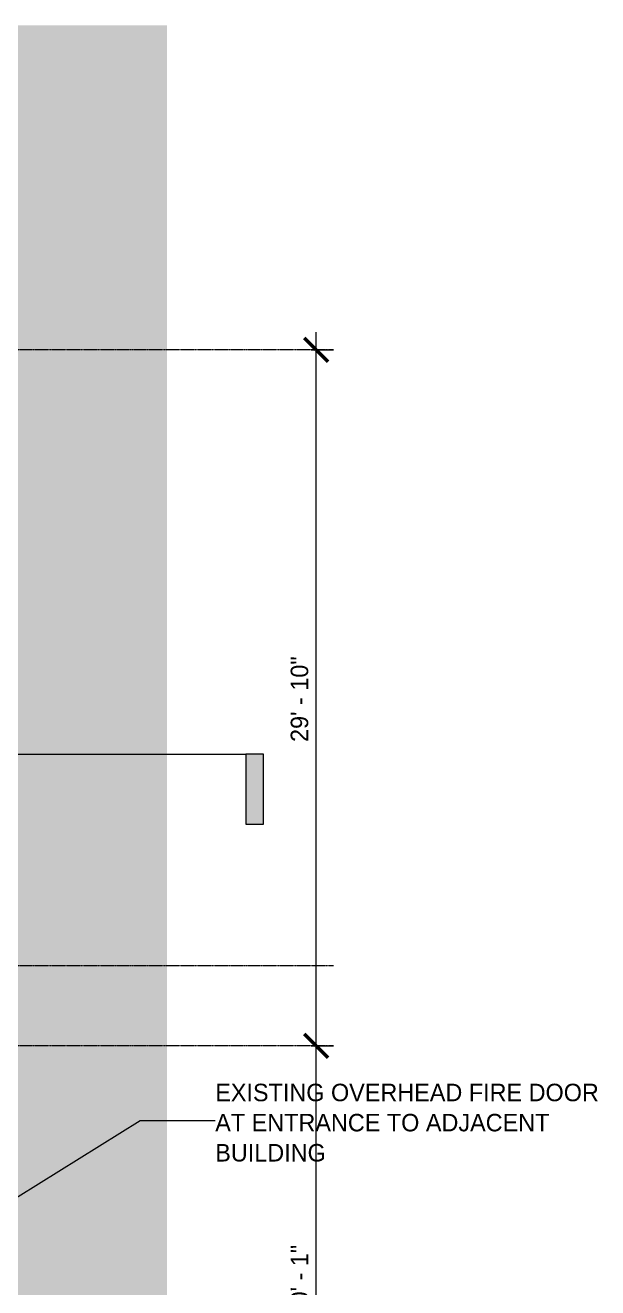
# Model space of a CAD drawing. Header units: inches. Extents: x -4133 to -1227, y 10223 to 12054.
# Drawn here: x -1521 to -1227, y 11278 to 11927 of the extents above; entities that cross this region are included whole.
import ezdxf

# ---------------------------------------------------------------- set-up
doc = ezdxf.new("R2010")
doc.units = ezdxf.units.IN
doc.header["$MEASUREMENT"] = 0
doc.linetypes.add('Grid Line 1_2_', pattern=[0.875, 0.5, -0.125, 0.125, -0.125])
for name, color, linetype, lineweight in [('A-ANNO-DIMS', 211, 'Continuous', 9), ('A-ANNO-DIMS-96', 211, 'Continuous', 9), ('A-ANNO-NOTE', 131, 'Continuous', 9), ('A-ROOF', 132, 'Continuous', 13), ('G-ANNO-SYMB', 111, 'Continuous', 9), ('S-GRID', 1, 'Continuous', 9)]:
    doc.layers.add(name, color=color, linetype=linetype, lineweight=lineweight)
doc.styles.add('Century Gothic_1', font='ufonts.com_century-gothic.ttf', dxfattribs={"height": 9})
doc.dimstyles.new('OD__1__Tol__', dxfattribs={"dimscale": 12, "dimtxt": 9.397514, "dimasz": 1, "dimexe": 0.75, "dimexo": 0.5, "dimgap": 0.125, "dimtad": 1, "dimdec": 0, "dimzin": 3, "dimdsep": 46, "dimlunit": 4, "dimtxsty": 'Century Gothic_1', "dimblk1": 'OBLIQUE', "dimblk2": 'OBLIQUE', "dimsah": 1, "dimcen": 0.09, "dimdle": 0.75, "dimazin": 0, "dimtfac": 1, "dimtdec": 4, "dimtix": 1, "dimtmove": 0, "dimatfit": 3, "dimfxl": 1, "dimtvp": 1, "dimtfill": 1, "dimfrac": 2, "dimtolj": 1, "dimtzin": 0, "dimarcsym": 2})

# ---------------------------------------------------------------- blocks, each defined once
blk = doc.blocks.new('Walls 1 - Walls 1-1277454-FLOOR PLAN - 1ST FLOOR PLAN')
at = {"layer": 'A-ROOF'}
blk.add_hatch(color=161, dxfattribs=at).paths.add_polyline_path([(-1448.52, 10380.08), (-1448.52, 11927.3), (-1956.88, 11927.3), (-1956.83, 11915.82), (-1585.45, 11918.85), (-1585.45, 11774.15), (-1577.83, 11774.15), (-1577.83, 10643.01), (-1938.58, 10642.37), (-1938.58, 10381.41)], flags=0)
blk = doc.blocks.new('Section - 3_32_ x 3_8_-54337-FLOOR PLAN - 1ST FLOOR PLAN')
at = {"layer": 'G-ANNO-SYMB'}
blk.add_hatch(color=256, dxfattribs=at).paths.add_polyline_path([(0, 0.375), (0, 0), (-0.09375, 0), (-0.09375, 0.375)], flags=0)
for p, q in [((0, 0.375), (-0.09375, 0.375)), ((-0.09375, 0.375), (-0.09375, 0)), ((0, 0), (0, 0.375)), ((-0.09375, 0), (0, 0))]:
    blk.add_line(p, q, dxfattribs=at)
blk = doc.blocks.new('DIMBLOCK19-FLOOR PLAN - 1ST FLOOR PLAN')
at = {"layer": 'A-ANNO-DIMS-96', "lineweight": 50}
for p, q in [((-1371.84, 11402.4), (-1377.84, 11408.4)), ((-1371.84, 11402.4), (-1365.84, 11396.4)), ((-1371.84, 11161.4), (-1377.84, 11167.4)), ((-1371.84, 11161.4), (-1365.84, 11155.4))]:
    blk.add_line(p, q, dxfattribs=at)
at = {"layer": 'A-ANNO-DIMS-96'}
for p, q in [((-1374.32, 11402.4), (-1362.84, 11402.4)), ((-1371.84, 11402.4), (-1374.32, 11402.4)), ((-1371.84, 11161.4), (-1371.84, 11402.4)), ((-1374.32, 11161.4), (-1362.84, 11161.4)), ((-1371.84, 11161.4), (-1374.32, 11161.4))]:
    blk.add_line(p, q, dxfattribs=at)
at = {"layer": 'A-ANNO-DIMS-96', "color": 0, "insert": (-1384.87, 11262.65), "char_height": 9, "width": 46.1821, "attachment_point": 1, "rotation": 90, "line_spacing_factor": 0.984502, "style": 'Century Gothic_1', "bg_fill": 3, "box_fill_scale": 1.25, "bg_fill_color": 256, "bg_fill_true_color": 13158600, "bg_fill_transparency": 0}
blk.add_mtext('20\' - 1"', dxfattribs=at)
blk = doc.blocks.new('_Oblique')
at = {"color": 0, "linetype": 'ByBlock', "lineweight": -2}
blk.add_line((-0.5, -0.5), (0.5, 0.5), dxfattribs=at)
blk = doc.blocks.new('DIMBLOCK20-FLOOR PLAN - 1ST FLOOR PLAN')
at = {"layer": 'A-ANNO-DIMS-96'}
for p, q in [((-1371.84, 11402.4), (-1371.84, 11769.4)), ((-1374.32, 11760.4), (-1362.84, 11760.4)), ((-1371.84, 11760.4), (-1374.32, 11760.4)), ((-1374.32, 11402.4), (-1362.84, 11402.4)), ((-1371.84, 11402.4), (-1374.32, 11402.4))]:
    blk.add_line(p, q, dxfattribs=at)
at = {"layer": 'A-ANNO-DIMS-96', "lineweight": 50}
for p, q in [((-1371.84, 11760.4), (-1377.84, 11766.4)), ((-1371.84, 11760.4), (-1365.84, 11754.4)), ((-1371.84, 11402.4), (-1377.84, 11408.4)), ((-1371.84, 11402.4), (-1365.84, 11396.4))]:
    blk.add_line(p, q, dxfattribs=at)
at = {"layer": 'A-ANNO-DIMS-96', "color": 0, "insert": (-1384.87, 11558.65), "char_height": 9, "width": 54.5951, "attachment_point": 1, "rotation": 90, "line_spacing_factor": 0.984502, "style": 'Century Gothic_1', "bg_fill": 3, "box_fill_scale": 1.25, "bg_fill_color": 256, "bg_fill_true_color": 13158600, "bg_fill_transparency": 0}
blk.add_mtext('29\' - 10"', dxfattribs=at)

msp = doc.modelspace()

# ---------------------------------------------------------------- linework, layer by layer
at = {"layer": 'A-ANNO-NOTE'}
for p, q in [((-1579.29, 11291.21), (-1462.3, 11363.98)), ((-1462.3, 11363.98), (-1423.67, 11363.98))]:
    msp.add_line(p, q, dxfattribs=at)
at = {"layer": 'G-ANNO-SYMB'}
msp.add_line((-4043.19, 11552.4), (-1407.87, 11552.4), dxfattribs=at)
at = {"layer": 'S-GRID', "linetype": 'Grid Line 1_2_'}
for p, q in [((-1362.8, 11760.4), (-3914.18, 11760.4)), ((-1362.8, 11402.4), (-3914.18, 11402.4))]:
    msp.add_line(p, q, dxfattribs=at)

# ---------------------------------------------------------------- block references
at = {"layer": 'A-ROOF'}
msp.add_blockref('Walls 1 - Walls 1-1277454-FLOOR PLAN - 1ST FLOOR PLAN', (0, 0), dxfattribs=at)
at = {"layer": 'G-ANNO-SYMB', "xscale": 95.99999999999994, "yscale": 95.99999999999994, "zscale": 95.99999999999994, "rotation": 180}
msp.add_blockref('Section - 3_32_ x 3_8_-54337-FLOOR PLAN - 1ST FLOOR PLAN', (-1407.87, 11552.4), dxfattribs=at)

# ---------------------------------------------------------------- next in the draw order: dimensions: what is measured, and where the dimension line sits
at = {"layer": 'A-ANNO-DIMS'}
dim = msp.add_linear_dim(base=(-1371.84, 11402.4), p1=(-1380.32, 11161.4), p2=(-1380.32, 11402.4), angle=90, dimstyle='OD__1__Tol__', override={"dimpost": '<>', "dimfxl": 241}, dxfattribs=at)
dim.commit()
dim.dimension.update_dxf_attribs({"geometry": 'DIMBLOCK19-FLOOR PLAN - 1ST FLOOR PLAN', "text_midpoint": (-1378.06, 11281.9)})

# ---------------------------------------------------------------- next in the draw order: texts
at = {"layer": 'A-ANNO-NOTE', "char_height": 9, "attachment_point": 1, "style": 'Century Gothic_1'}
for s, insert, width in [('EXISTING OVERHEAD FIRE DOOR', (-1423.67, 11382.86), 238.461), ('AT ENTRANCE TO ADJACENT', (-1423.67, 11367.36), 209.979), ('BUILDING', (-1423.67, 11351.86), 71.508)]:
    msp.add_mtext(s, dxfattribs=dict(at, insert=insert, width=width))

# ---------------------------------------------------------------- next in the draw order: dimensions: what is measured, and where the dimension line sits
at = {"layer": 'A-ANNO-DIMS'}
dim = msp.add_linear_dim(base=(-1371.84, 11760.4), p1=(-1380.32, 11402.4), p2=(-1380.32, 11760.4), angle=90, dimstyle='OD__1__Tol__', override={"dimpost": '<>', "dimfxl": 358.000001}, dxfattribs=at)
dim.commit()
dim.dimension.update_dxf_attribs({"geometry": 'DIMBLOCK20-FLOOR PLAN - 1ST FLOOR PLAN', "text_midpoint": (-1378.06, 11581.4)})

# ---------------------------------------------------------------- next in the draw order: linework, layer by layer
at = {"layer": 'S-GRID', "linetype": 'Grid Line 1_2_'}
msp.add_line((-1362.8, 11443.53), (-3796.51, 11443.53), dxfattribs=at)

doc.saveas('drawing.dxf')
